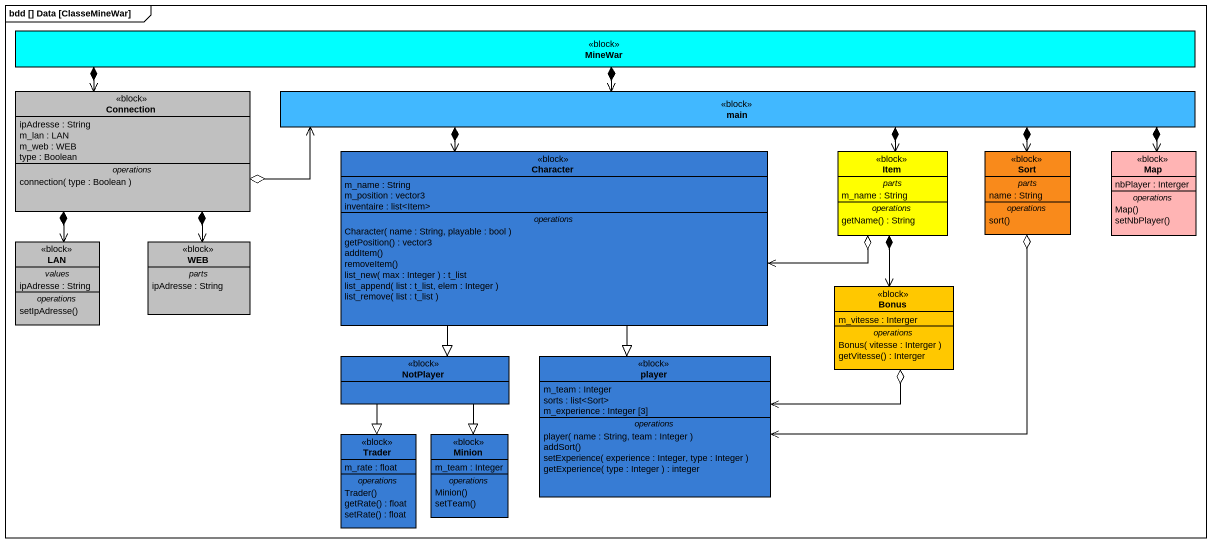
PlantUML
@startuml
mainframe bdd [] Data [ClasseMineWar]
hide circle
hide empty members
class MineWar <<block>> #00FFFF
class Connection <<block>> #C0C0C0 {
  ipAdresse : String
  m_lan : LAN
  m_web : WEB
  type : Boolean
  -- operations --
  connection( type : Boolean )
}
class main <<block>> #41B8FF
class Character <<block>> #377CD4 {
  m_name : String
  m_position : vector3
  inventaire : list<Item>
  -- operations --
  Character( name : String, playable : bool )
  getPosition() : vector3
  addItem()
  removeItem()
  list_new( max : Integer ) : t_list
  list_append( list : t_list, elem : Integer )
  list_remove( list : t_list )
}
class Item <<block>> #FFFF00 {
  -- parts --
  m_name : String
  -- operations --
  getName() : String
}
class Sort <<block>> #F98A1B {
  -- parts --
  name : String
  -- operations --
  sort()
}
class "Map" as Map_ <<block>> #FFB4B4 {
  nbPlayer : Interger
  -- operations --
  Map()
  setNbPlayer()
}
class LAN <<block>> #C0C0C0 {
  -- values --
  ipAdresse : String
  -- operations --
  setIpAdresse()
}
class WEB <<block>> #C0C0C0 {
  -- parts --
  ipAdresse : String
}
class Bonus <<block>> #FFC800 {
  m_vitesse : Interger
  -- operations --
  Bonus( vitesse : Interger )
  getVitesse() : Interger
}
class NotPlayer <<block>> #377CD4
class player <<block>> #377CD4 {
  m_team : Integer
  sorts : list<Sort>
  m_experience : Integer [3]
  -- operations --
  player( name : String, team : Integer )
  addSort()
  setExperience( experience : Integer, type : Integer )
  getExperience( type : Integer ) : integer
}
class Trader <<block>> #377CD4 {
  m_rate : float
  -- operations --
  Trader()
  getRate() : float
  setRate() : float
}
class Minion <<block>> #377CD4 {
  m_team : Integer
  -- operations --
  Minion()
  setTeam()
}
MineWar *-left-> Connection
MineWar *-right-> main
Connection o-right-> main
Connection *--> LAN
Connection *--> WEB
main *--> Character
main *-right-> Item
main *-right-> Sort
main *-right-> Map_
Character --|> NotPlayer
Character --|> player
Item o-left-> Character
Item *--> Bonus
Sort o--> player
Bonus o-left-> player
NotPlayer --|> Trader
NotPlayer --|> Minion
@enduml
